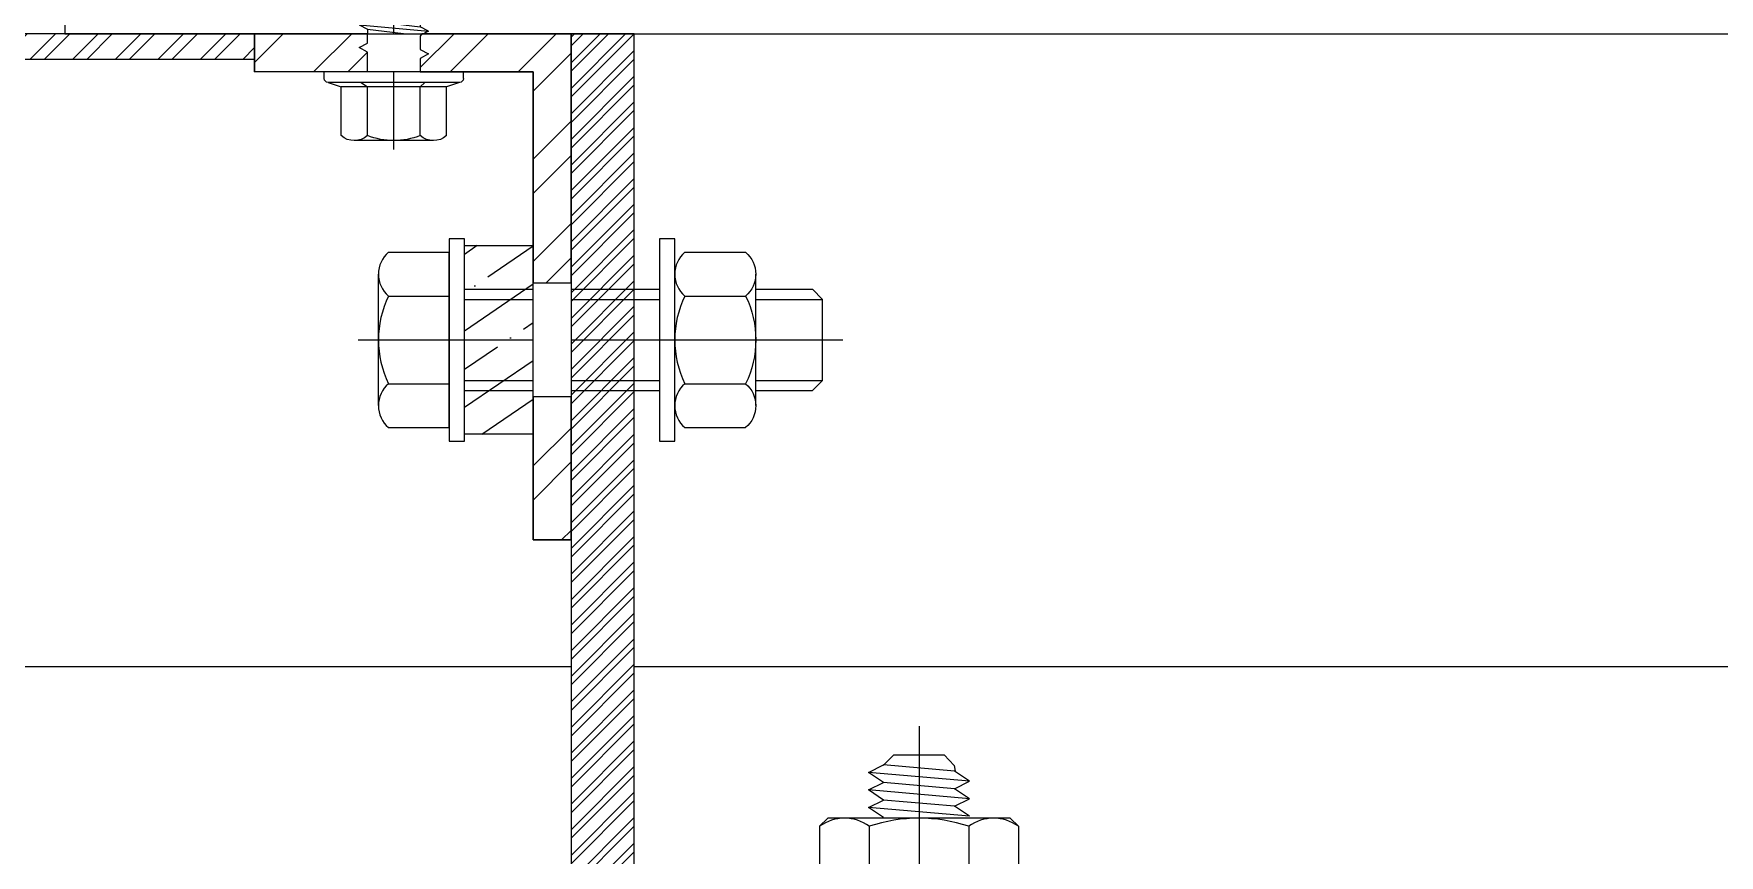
# Model space of a CAD drawing. Header units: millimetres. Extents: x 2519235 to 7246330, y 25937 to 201821.
# Drawn here: x 2747551.7 to 2747684.9, y 149847.3 to 149912.2 of the extents above; entities that cross this region are included whole.
import ezdxf
from ezdxf.enums import TextEntityAlignment as Align

# ---------------------------------------------------------------- set-up
doc = ezdxf.new("R2010")
doc.units = ezdxf.units.MM
doc.set_wipeout_variables(frame=1)
for name, pattern in [('CENTER', [50.800000000000004, 31.75, -6.35, 6.35, -6.35]), ('HIDDEN', [0.375, 0.25, -0.125]), ('TA_GL_005.00000', [13.75, 5, -1.25, 1.25, -1.25, 5])]:
    doc.linetypes.add(name, pattern=pattern)
for name, color, linetype in [('000 - 0_SYM_DWG_GRID-BUBBLE_MAIN_COLOR_1', 7, 'Continuous'), ('000 - 0_SYM_DWG_GRIDLINE_MAIN_COLOR_251', 7, 'Continuous'), ('000 - STRUCTURE_STEEL_ACCESORIES_MAIN_COLOR_2', 7, 'Continuous'), ('000 - STRUCTURE_STEEL_ACCESORIES_WIPEOUT_', 7, 'Continuous'), ('010 - ASPG_ACCESSORIES_HATCH_', 7, 'Continuous'), ('010 - ASPG_ACCESSORIES_MAIN_COLOR_1', 7, 'Continuous'), ('010 - ASPG_ACCESSORIES_SUB_COLOR_1', 7, 'Continuous'), ('010 - ASPG_ACCESSORIES_SUB_COLOR_2', 7, 'Continuous'), ('010 - ASPG_ACCESSORIES_SYMBOL_', 7, 'Continuous'), ('010 - ASPG_ACCESSORIES_WIPEOUT_', 7, 'Continuous'), ('010 - ASPG_FASTERN_DEF_SUB', 7, 'Continuous'), ('010 - ASPG_FASTERN_HIDDEN_', 7, 'Continuous'), ('010 - ASPG_FASTERN_MAIN_COLOR_1', 7, 'Continuous'), ('010 - ASPG_FASTERN_SUB_COLOR_2', 7, 'Continuous'), ('010 - ASPG_FRAMING_CUT_COLOR_4', 7, 'Continuous'), ('010 - ASPG_FRAMING_HATCH_', 7, 'Continuous'), ('010 - ASPG_FRAMING_SUB_COLOR_2', 7, 'Continuous'), ('Xref-PLAN-106.940$0$_PP-Dim', 7, 'Continuous')]:
    doc.layers.add(name, color=color, linetype=linetype)
doc.styles.add('Arial', font='arial.ttf', dxfattribs={"height": 299.9999999999997})
doc.styles.add('TA', font='', dxfattribs={"height": 4.5})
doc.styles.get('TA').set_extended_font_data('Cordia New')
pattern_1 = [(45, (68845973.91123614, -106253.6340706302), (-4.041115254481119, 4.041115254481119), []), (45, (68845976.60531414, -106253.6340706302), (-4.041115254481119, 4.041115254481119), [])]

# ---------------------------------------------------------------- blocks, each defined once
blk = doc.blocks.new('Xref-PLAN-106.940')
at = {"layer": 'Xref-PLAN-106.940$0$_PP-Dim', "color": 7}
for p, q in [((148619.3374636862, 23258.39665348398), (153169.1805612047, 23258.39665348398)), ((148619.3374636862, 22958.39665348398), (153169.1805612047, 22958.39665348398))]:
    blk.add_line(p, q, dxfattribs=at)
blk = doc.blocks.new('*U1097')
at = {"layer": '000 - 0_SYM_DWG_GRIDLINE_MAIN_COLOR_251', "color": 7, "linetype": 'ByBlock', "ltscale": 5}
blk.add_line((1.99999999999271, 0), (-865.9999999999948, 1.209458072101898e-13), dxfattribs=at)
at = {"color": 7, "style": 'TA', "flags": 1}
blk.add_attdef('LOCATION', (5.999999999999999, -6.000000000000001), '', height=4.5, rotation=270, dxfattribs=at)
at = {"layer": '000 - 0_SYM_DWG_GRID-BUBBLE_MAIN_COLOR_1', "color": 7, "style": 'Arial'}
blk.add_attdef('GRID-HEAD', text='', height=4, rotation=179.9999999999665, dxfattribs=at).set_placement((21.99999998541249, 0), align=Align.MIDDLE_CENTER)
blk = doc.blocks.new('W-1-PP17-ENT1_REV02_20260415-161303_PP17_ENT1_MAIN_DIMS_PL')
at = {"layer": '000 - 0_SYM_DWG_GRIDLINE_MAIN_COLOR_251', "color": 7, "linetype": 'TA_GL_005.00000', "xscale": 50, "yscale": 50, "zscale": 50, "rotation": 180}
blk.add_blockref('*U1097', (-18300, -2.91038304567337e-11), dxfattribs=at)
blk = doc.blocks.new('A$C6d15e31b')
at = {"color": 7}
for name, p in [('W-1-PP17-ENT1_REV02_20260415-161303_PP17_ENT1_MAIN_DIMS_PL', (0, 0)), ('Xref-PLAN-106.940', (-135619.3374636862, -23258.39544955263))]:
    blk.add_blockref(name, p, dxfattribs=at)
blk = doc.blocks.new('000_ASPG_TYP_FILES_FRAMING_EXTR_BREAKLINE_TYPE_2')
at = {"layer": '010 - ASPG_FRAMING_HATCH_', "transparency": 33554585}
h = blk.add_hatch(dxfattribs=at)
h.set_pattern_fill('ANSI32', scale=0.25)
h.set_pattern_definition([(45, (0, 0), (-1.683798022700467, 1.683798022700467), []), (45, (1.1225325, 0), (-1.683798022700467, 1.683798022700467), [])])
h.paths.add_polyline_path([(131.0000000002328, 91.00000000058208, 0.4142135623730951), (132.0000000003492, 90.00000000046566), (140.0000000002328, 90.00000000046566, 0.4142135623730951), (141.0000000002328, 91.00000000046566), (141.0000000002328, 100.0000000004657), (2.000000000465661, 100.0000000004657), (2.000000000465661, 125.0000000004657), (4.656612873077393e-10, 125.0000000004657), (4.656612873077393e-10, 99.00000000046566, 0.4142135623730951), (1.000000000465661, 98.00000000046566), (63.00000000023283, 98.00000000046566, -0.414213562373093), (64.00000000023283, 97.00000000046566), (64.00000000023277, 3, -0.4142135623730951), (63.00000000023277, 2), (4.655476004700176e-10, 2), (-5.684341886080801e-14, 0), (141.0000000002328, -6.05359673500061e-09), (141.0000000002328, 8.99999999650754, 0.4142135623730951), (140.0000000002328, 9.99999999650754), (132.0000000003492, 9.99999999650754, 0.4142135623730951), (131.0000000002328, 8.999999996391125), (131.0000000002328, 3, -0.4142135623730951), (130.0000000002328, 2), (67.00000000034919, 2, -0.4142135623730951), (66.00000000023277, 3.000000000116415), (66.00000000023283, 97.00000000034925, -0.4142135623730951), (67.00000000034925, 98.00000000046566), (130.0000000002328, 98.00000000046566, -0.414213562373095), (131.0000000002328, 97.00000000046566)])
h.paths.add_polyline_path([(133.0000000002328, 92.00000000372529), (133.0000000002328, 98.00000000046566), (139.0000000004657, 98.00000000046566), (139.0000000004657, 92.00000000372529)], flags=16)
h.paths.add_polyline_path([(133.0000000002328, 7.999999996740371), (139.0000000004656, 7.999999996740371), (139.0000000004656, 2), (133.0000000002328, 2)], flags=16)
at = {"layer": '010 - ASPG_FRAMING_CUT_COLOR_4', "color": 7}
blk.add_lwpolyline([(4.656612873077393e-10, 99.00000000046566), (4.656612873077393e-10, 125.0000000004657), (2.000000000465661, 125.0000000004657), (2.000000000465661, 100.0000000004657)], dxfattribs=at)
blk = doc.blocks.new('*U1102')
at = {"layer": '010 - ASPG_FRAMING_SUB_COLOR_2', "color": 7}
blk.add_lwpolyline([(60.00000000297587, 2.000000000715772), (60.00000000297587, 4), (1390.000000002976, 4.000000001471602), (1390.000000002976, 2.000000002187374)], close=True, dxfattribs=at)
at = {"color": 7, "rotation": 89.99999999999999}
blk.add_blockref('000_ASPG_TYP_FILES_FRAMING_EXTR_BREAKLINE_TYPE_2', (1500, 1.721655706887759e-09), dxfattribs=at)
blk = doc.blocks.new('W-1-PP17-ENT1_REV02_20260416-153151_PP17_ENT1_ASPG_MAIN_UPPL')
at = {"color": 7, "xscale": -1}
blk.add_blockref('*U1102', (14400, 48.00000000046566), dxfattribs=at)
blk = doc.blocks.new('*U3381')
at = {"layer": '010 - ASPG_ACCESSORIES_SUB_COLOR_2', "color": 7}
for p, q in [((-2.084999999999127, -1.547816335794778), (-2.084999999999127, 0)), ((2.084999999999013, -1.047816335789321), (2.084999999999127, 0)), ((-2.084999999999127, -1.547816335789321), (2.084999999999127, -1.047816335789321)), ((2.729999999999563, -1.399999999995998), (2.084999999999127, -1.047816335789321)), ((-2.729999999999563, -1.899999999995998), (2.729999999999563, -1.399999999995998)), ((-2.729999999999563, -1.899999999995998), (-2.084999999999127, -1.547816335789321)), ((-2.729999999999563, -1.899999999995998), (-2.084999999999127, -2.252183664200857)), ((-2.084999999999127, -2.252183664200857), (2.084999999999127, -1.752183664200857)), ((-2.084999999999013, -3.347816335790412), (-2.084999999999127, -2.252183664206314)), ((2.729999999999563, -1.399999999995998), (2.084999999999127, -1.752183664200857)), ((2.084999999999013, -2.847816335790412), (2.0849999999989, -1.752183664201084)), ((-2.729999999999563, -3.69999999999709), (2.729999999999563, -3.19999999999709)), ((-2.729999999999563, -3.69999999999709), (-2.084999999999127, -3.347816335790412)), ((-2.729999999999563, -3.69999999999709), (-2.084999999999127, -4.052183664201948)), ((-2.084999999999127, -3.347816335790412), (2.084999999999127, -2.847816335790412)), ((-2.084999999999127, -4.052183664201948), (2.084999999999127, -3.552183664201948)), ((2.729999999999563, -3.19999999999709), (2.084999999999127, -2.847816335790412)), ((2.729999999999563, -3.19999999999709), (2.084999999999127, -3.552183664201948)), ((2.084999999999241, -4.647816335791504), (2.084999999999241, -3.552183664201948)), ((-2.729999999999563, -5.499999999998181), (2.729999999999563, -4.999999999998181)), ((-2.729999999999563, -5.499999999998181), (2.729999999999563, -4.999999999998181)), ((-2.729999999999563, -5.499999999998181), (-2.084999999999127, -5.147816335791504)), ((-2.729999999999563, -5.499999999998181), (-2.084999999999127, -5.147816335791504)), ((-2.0849999999989, -5.147816335791504), (-2.084999999999013, -4.052183664201948)), ((-2.084999999999127, -5.147816335791504), (2.084999999999127, -4.647816335791504)), ((-2.084999999999127, -5.147816335791504), (2.084999999999127, -4.647816335791504)), ((2.729999999999563, -4.999999999998181), (2.084999999999127, -4.647816335791504)), ((2.729999999999563, -4.999999999998181), (2.084999999999127, -4.647816335791504)), ((2.729999999999563, -4.999999999998181), (2.084999999999127, -5.352183664203039)), ((2.729999999999563, -4.999999999998181), (2.084999999999127, -5.352183664203039)), ((-2.729999999999563, -5.499999999998181), (-2.084999999999127, -5.852183664203039)), ((-2.729999999999563, -5.499999999998181), (-2.084999999999127, -5.852183664203039)), ((-2.084999999999127, -5.852183664203039), (2.084999999999127, -5.352183664203039)), ((-2.084999999999127, -5.852183664203039), (2.084999999999127, -5.352183664203039)), ((-2.084999999999127, -6.947816335792595), (-2.0849999999989, -5.852183664203039)), ((-2.084999999999127, -6.947816335792595), (-2.084999999999127, -5.852183664203039)), ((-2.084999999999127, -6.947816335792595), (2.084999999999127, -6.447816335792595)), ((2.084999999999127, -6.447816335792595), (2.084999999999127, -5.352183664203039)), ((2.084999999999127, -6.447816335792595), (2.084999999999241, -5.352183664203039)), ((2.729999999999563, -6.799999999999272), (2.084999999999127, -6.447816335792595)), ((-2.729999999999563, -7.299999999999272), (2.729999999999563, -6.799999999999272)), ((-2.729999999999563, -7.299999999999272), (-2.084999999999127, -6.947816335792595)), ((-2.729999999999563, -7.299999999999272), (-2.084999999999127, -7.652183664204131)), ((-2.084999999999127, -7.652183664204131), (2.084999999999127, -7.152183664204131)), ((-2.084999999999127, -8.747816335793686), (-2.084999999999127, -7.652183664204131)), ((2.729999999999563, -6.799999999999272), (2.084999999999127, -7.152183664204131)), ((2.084999999999127, -8.247816335793686), (2.084999999999127, -7.152183664204131)), ((-2.729999999999563, -9.099999999998545), (-2.084999999999127, -8.747816335793686)), ((-2.729999999999563, -9.099999999998545), (-1.568355612604137, -8.982641209644498)), ((-2.729999999999563, -9.099999999998545), (-2.084999999999127, -9.452183664205222)), ((-2.084999999999127, -8.747816335793686), (-1.064489079482883, -8.605286877620529)), ((0.4333070988686814, -8.43729858455481), (2.084999999999127, -8.247816335793686)), ((0.7141825614198751, -8.775605983184505), (2.729999999999563, -8.599999999998545)), ((0.7141825614198751, -9.102437496409038), (2.084999999999127, -8.952183664205222)), ((2.729999999999563, -8.599999999998545), (2.084999999999127, -8.247816335793686)), ((2.729999999999563, -8.599999999998545), (2.084999999999127, -8.952183664205222)), ((2.084999999999127, -10.04781633579296), (2.084999999999127, -8.952183664205222)), ((-2.729999999999563, -10.89999999999964), (-2.084999999999127, -10.54781633579296)), ((-2.084999999999127, -9.452183664205222), (-1.629698446698967, -9.388594061787444)), ((-2.084999999999127, -10.54781633579296), (-2.084999999999127, -9.452183664205222)), ((-2.084999999999127, -10.54781633579296), (-1.798826981090315, -10.50784803706301)), ((0.7141825614198751, -10.20507654483481), (2.084999999999127, -10.04781633579296)), ((0.7141825614198751, -10.57560598318378), (2.729999999999563, -10.39999999999964)), ((2.729999999999563, -10.39999999999964), (2.084999999999127, -10.04781633579296)), ((2.729999999999563, -10.39999999999964), (2.084999999999127, -10.75218366420449)), ((-2.729999999999563, -10.89999999999964), (-1.844567201240352, -10.81054635710279)), ((-2.729999999999563, -10.89999999999964), (-2.084999999999127, -11.25218366420449)), ((-2.084999999999127, -11.25218366420449), (-1.907557413303948, -11.22740118002912)), ((-2.084999999999127, -12.40167565273805), (-2.084999999999127, -11.25218366420449)), ((0.7141825614198751, -10.90243749640831), (2.084999999999127, -10.75218366420449)), ((2.084999999999127, -10.75218366420449), (2.084999999999127, -15.59999999999854)), ((-2.084999999999127, -12.40167565273805), (-2.084999999999127, -15.59999999999854)), ((0, -17.19999999999891), (-2.084999999999127, -15.59999999999854)), ((0, -17.19999999999891), (2.084999999999127, -15.59999999999854))]:
    blk.add_line(p, q, dxfattribs=at)
blk.add_lwpolyline([(0, -17.19999999999891), (0.7141825614198751, -11.45704931750151), (0.7141825614198751, -8.736688384093213, 0.4176573264866609), (0.4106596181591158, -8.436709070021607, 0.07099332720072511), (-1.529698998669119, -8.726820576112004), (-2.084999999999127, -12.40167565273805)], format="xyb", dxfattribs=at)
at = {"layer": '010 - ASPG_ACCESSORIES_SYMBOL_', "color": 7, "linetype": 'CENTER'}
blk.add_line((0, 6.142561988594025), (0, -18.19999999999891), dxfattribs=at)
at = {"layer": '010 - ASPG_FASTERN_MAIN_COLOR_1', "color": 7}
for p, q in [((3.127500000000509, 5.450000000000728), (-3.127500000000509, 5.450000000000728)), ((-4.170000000000073, 5.049999999999272), (-4.170000000000073, 1.200000000000728)), ((-2.084999999999127, 5.049999999999272), (-2.084999999999127, 1.200000000000728)), ((2.084999999999127, 5.049999999999272), (2.084999999999127, 1.200000000000728)), ((4.170000000000073, 5.049999999999272), (4.170000000000073, 1.200000000000728)), ((-5.5, 0.5499999999992724), (-5.5, 0)), ((5.5, 0), (-5.5, 0)), ((-5.200000000000728, 0.8500000000003638), (-4.170000000000073, 1.200000000000728)), ((5.200000000000728, 0.8500000000003638), (-5.200000000000728, 0.8500000000003638)), ((4.170000000000073, 1.200000000000728), (-4.170000000000073, 1.200000000000728)), ((-2.57630675031578, 0.8500000000003638), (-2.084999999999127, 1.200000000000728)), ((2.44630675031658, 0.8500000000003638), (2.084999999999127, 1.200000000000728)), ((5.200000000000728, 0.8500000000003638), (4.170000000000073, 1.200000000000728)), ((5.5, 0.5499999999992724), (5.5, 0))]:
    blk.add_line(p, q, dxfattribs=at)
for centre, radius, start, end in [((-3.127500000000509, 3.891492187500262), 1.55850781249987, 48.01707852331997, 131.98292147668), ((0, -0.1840312499989523), 5.634031249999114, 68.2799117114248, 111.7200882885752), ((3.127500000000509, 3.891492187500262), 1.558507812499965, 48.01707852331997, 131.98292147668), ((-5.200000000000728, 0.5499999999992724), 0.3, 90, 180), ((5.200000000000728, 0.5499999999992724), 0.3, 0, 90)]:
    blk.add_arc(centre, radius, start, end, dxfattribs=at)
blk = doc.blocks.new('G$C7D677D58')
at = {"layer": '010 - ASPG_FASTERN_MAIN_COLOR_1'}
h = blk.add_hatch(dxfattribs=at)
h.set_pattern_fill('ANSI35', scale=0.02, angle=280.6768409131589, style=0)
h.set_pattern_definition([(145.6768409131589, (67.45353497568851, -13.09426057516771), (0.00281929956869494, 0.00412935224241727), []), (145.6768409131589, (67.45006064978782, -13.09491560150343), (0.00281929956869494, 0.00412935224241727), [0.006249999999999968, -0.001249999999999992, 0, -0.001249999999999992])])
h.paths.add_polyline_path([(0.02989179726182556, 0.01545000000078289), (0.02447319464567954, 0.01545000000078289), (0.02447319464567954, 0.0005500000004303729), (0.02989179726182556, 0.0005500000004303729)])
at = {"layer": '010 - ASPG_FASTERN_DEF_SUB', "color": 7, "ltscale": 0.1}
blk.add_line((0.03829179726176335, 0.007999999999924512), (0, 0.007999999999924512, -2.806346833239134e-06), dxfattribs=at)
at = {"layer": '010 - ASPG_FASTERN_MAIN_COLOR_1', "color": 7}
for p, q in [((0.01327319464712673, 0, -2.806346833239134e-06), (0.01327319464712673, 0.01599999999996271, -2.806346833239134e-06)), ((0.01327319464712673, 0.01599999999996271, -2.806346833239134e-06), (0.01447319464705288, 0.01599999999996271, -2.806346833239134e-06)), ((0.01447319464705288, 0.01599999999996271, -2.806346833239134e-06), (0.01447319464705288, 0, -2.806346833239134e-06)), ((0.02989179726182556, 0), (0.02989179726182556, 0.01599999999996271)), ((0.02989179726182556, 0.01599999999996271), (0.03109179726175171, 0.01599999999996271)), ((0.03109179726175171, 0.01599999999996271), (0.03109179726175171, 0)), ((0.01247319464710017, 0.01492820323028354, -2.806346833239134e-06), (0.007673194646940829, 0.01492820323028354, -2.806346833239134e-06)), ((0.03109179726175171, 0.001071796769679167), (0.03109179726175171, 0.01492820323028354)), ((0.03589179726191105, 0.01492820323028354), (0.03109179726175171, 0.01492820323028354)), ((0.002400000000079672, 0.01199999999994361, -2.806346833239134e-06), (0.001600000000053114, 0.01119999999991705, -2.806346833239134e-06)), ((0.006873194647141645, 0.01199999999994361, -2.806346833239134e-06), (0.002400000000079672, 0.01199999999994361, -2.806346833239134e-06)), ((0.006873194647141645, 0.002803847577297347, -2.806346833239134e-06), (0.006873194647141645, 0.01319615242266536, -2.806346833239134e-06)), ((0.01327319464712673, 0.002803847577297347, -2.806346833239134e-06), (0.01327319464712673, 0.01319615242266536, -2.806346833239134e-06)), ((0.03669179726193761, 0.002803847577297347), (0.03669179726193761, 0.01319615242266536)), ((0.001600000000053114, 0.00479999999993197, -2.806346833239134e-06), (0.001600000000053114, 0.01119999999991705, -2.806346833239134e-06)), ((0.006873194647141645, 0.01119999999991705, -2.806346833239134e-06), (0.001600000000053114, 0.01119999999991705, -2.806346833239134e-06)), ((0.01247319464710017, 0.01146410161504718, -2.806346833239134e-06), (0.007673194646940829, 0.01146410161504718, -2.806346833239134e-06)), ((0.03589179726191105, 0.01146410161504718), (0.03109179726175171, 0.01146410161504718)), ((0.006873194647141645, 0.00479999999993197, -2.806346833239134e-06), (0.001600000000053114, 0.00479999999993197, -2.806346833239134e-06)), ((0.002400000000079672, 0.003999999999905413, -2.806346833239134e-06), (0.001600000000053114, 0.00479999999993197, -2.806346833239134e-06)), ((0.006873194647141645, 0.003999999999905413, -2.806346833239134e-06), (0.002400000000079672, 0.003999999999905413, -2.806346833239134e-06)), ((0.01247319464710017, 0.00453589838480184, -2.806346833239134e-06), (0.007673194646940829, 0.00453589838480184, -2.806346833239134e-06)), ((0.03589179726191105, 0.00453589838480184), (0.03109179726175171, 0.00453589838480184)), ((0.01247319464710017, 0.001071796769679167, -2.806346833239134e-06), (0.007673194646940829, 0.001071796769679167, -2.806346833239134e-06)), ((0.01447319464705288, 0, -2.806346833239134e-06), (0.01327319464712673, 0, -2.806346833239134e-06)), ((0.03109179726175171, 0), (0.02989179726182556, 0)), ((0.03589179726191105, 0.001071796769679167), (0.03109179726175171, 0.001071796769679167))]:
    blk.add_line(p, q, dxfattribs=at)
at = {"layer": '010 - ASPG_FASTERN_MAIN_COLOR_1', "color": 7, "elevation": -2.806346833239134e-06}
for points in [[(0.007673194646940829, 0.01492820323028354, 0.4618802153516978), (0.007673194646940829, 0.01146410161504718, 0.2309401076757868), (0.007673194646940829, 0.00453589838480184, 0.461880215351701), (0.007673194646940829, 0.001071796769679167)], [(0.01247319464710017, 0.01492820323028354, -0.4618802153516978), (0.01247319464710017, 0.01146410161504718, -0.2309401076757868), (0.01247319464710017, 0.00453589838480184, -0.461880215351701), (0.01247319464710017, 0.001071796769679167)], [(0.03589179726191105, 0.01492820323028354, -0.4618802153516978), (0.03589179726191105, 0.01146410161504718, -0.2309401076757868), (0.03589179726191105, 0.00453589838480184, -0.4618802153517009), (0.03589179726191105, 0.001071796769679167)]]:
    blk.add_lwpolyline(points, format="xyb", dxfattribs=at)
at = {"layer": '010 - ASPG_FASTERN_MAIN_COLOR_1', "color": 7}
blk.add_lwpolyline([(0.02989179726182556, 0.01545000000078289), (0.02447319464567954, 0.01545000000078289), (0.02447319464567954, 0.0005500000004303729), (0.02989179726182556, 0.0005500000004303729)], close=True, dxfattribs=at)
at = {"layer": '010 - ASPG_FASTERN_SUB_COLOR_2', "color": 7, "linetype": 'HIDDEN'}
for p, q in [((0.02989179726182556, 0.01199999999994361), (0.01447319464705288, 0.01199999999994361, -2.806346833239134e-06)), ((0.02989179726182556, 0.01119999999991705), (0.01447319464705288, 0.01119999999991705, -2.806346833239134e-06)), ((0.02989179726182556, 0.00479999999993197), (0.01447319464705288, 0.00479999999993197, -2.806346833239134e-06)), ((0.02989179726182556, 0.003999999999905413), (0.01447319464705288, 0.003999999999905413, -2.806346833239134e-06))]:
    blk.add_line(p, q, dxfattribs=at)
blk = doc.blocks.new('010 - ASPG_ACCESSORIES_BRACKET_FOR_FRAME_TYPE-1_CUT-VIEW')
at = {"color": 7}
blk.add_wipeout([(4.656612873077393e-10, 25.00000000008731), (4.656612873077393e-10, 1.8189894035458565e-12), (40, 1.8189894035458565e-12), (40, 3.000000000153044), (3.0000000003213074, 3.000000000153044), (3.0000000003213074, 25.00000000008731)], dxfattribs=at).dxf.layer = '010 - ASPG_ACCESSORIES_WIPEOUT_'
at = {"layer": '010 - ASPG_ACCESSORIES_HATCH_'}
h = blk.add_hatch(dxfattribs=at)
h.set_pattern_fill('ANSI32', scale=0.03)
h.set_pattern_definition(pattern_1)
h.paths.add_polyline_path([(1.452183664310724, 16.08500000019558), (1.100000000093132, 16.73000000005413), (0.7478163363412023, 16.08500000019558), (4.656612873077393e-10, 16.08500000019558), (4.656612873077393e-10, 25.00000000008731), (3.000000000465661, 25.00000000008731), (2.9848025678657, 16.08500000019558)])
h = blk.add_hatch(dxfattribs=at)
h.set_pattern_fill('ANSI32', scale=0.03)
h.set_pattern_definition(pattern_1)
h.paths.add_polyline_path([(4.656612873077393e-10, 0), (4.656612873077393e-10, 11.78062006374239), (0.1825785292312503, 11.91500000003725), (1.247816335875541, 11.91500000003725), (1.600000000558794, 11.27000000019325), (1.952183664776385, 11.91500000003725), (3.000000000465661, 11.9150000000518), (3.000000000465661, 3.000000000160071), (19.70000000018626, 3.000000000043656), (19.70000000018626, 1.164153218269348e-10)])
h = blk.add_hatch(dxfattribs=at)
h.set_pattern_fill('ANSI32', scale=0.03)
h.set_pattern_definition(pattern_1)
h.paths.add_polyline_path([(28.70000000018626, 1.164153218269348e-10), (28.70000000018626, 3.000000000043656), (40, 3.000000000160071), (40, 0)])
at = {"layer": '010 - ASPG_ACCESSORIES_MAIN_COLOR_1', "color": 7}
blk.add_lwpolyline([(4.656612873077393e-10, 25.00000000008731), (4.656612873077393e-10, 0), (40, 0), (40, 3.000000000160071), (3.000000000465661, 3.000000000160071), (3.000000000465661, 25.00000000008731)], close=True, dxfattribs=at)
at = {"layer": '010 - ASPG_ACCESSORIES_SUB_COLOR_1', "color": 7}
for points in [[(1.452183664310724, 16.08500000019558), (1.100000000093132, 16.73000000005413), (0.7478163363412023, 16.08500000019558), (4.656612873077393e-10, 16.08500000019558), (4.656612873077393e-10, 25.00000000008731), (3.000000000465661, 25.00000000008731), (2.9848025678657, 16.08500000019558)], [(4.656612873077393e-10, 0), (4.656612873077393e-10, 11.78062006374239), (0.1825785292312503, 11.91500000003725), (1.247816335875541, 11.91500000003725), (1.600000000558794, 11.27000000019325), (1.952183664776385, 11.91500000003725), (3.000000000465661, 11.9150000000518), (3.000000000465661, 3.000000000160071), (19.70000000018626, 3.000000000043656), (19.70000000018626, 1.164153218269348e-10)], [(28.70000000018626, 1.164153218269348e-10), (28.70000000018626, 3.000000000043656), (40, 3.000000000160071), (40, 0)]]:
    blk.add_lwpolyline(points, close=True, dxfattribs=at)
blk = doc.blocks.new('000_ASPG_TYP_FILES_EXPANSION_BOLT_1')
at = {"layer": '010 - ASPG_FASTERN_HIDDEN_', "color": 7, "linetype": 'CENTER'}
blk.add_line((-15.26864065614063, 9.349345953436885e-16), (74.85623900254723, -4.583622674533936e-15), dxfattribs=at)
at = {"layer": '010 - ASPG_FASTERN_MAIN_COLOR_1', "color": 7}
for p, q in [((-8.000000000029104, 7.211963661015035), (-7.359999999956925, 7.851963660985349)), ((-8.000000000029104, 7.211963661015035), (-8.000000000029104, -7.211963661000481)), ((-7.359999999956925, 7.851963660985349), (-2.24000000001979, 7.851963660985348)), ((-1.600000000034924, 7.211963661015034), (-2.24000000001979, 7.851963660985348)), ((-1.600000000034924, 7.211963661015034), (-1.600000000034925, -7.211963661000482)), ((-7.359999999956926, 3.925981830441743), (-2.24000000001979, 3.925981830441742)), ((-7.359999999956926, -3.92598183042719), (-2.240000000019791, -3.92598183042719)), ((-7.359999999956927, -7.851963660985347), (-8.000000000029104, -7.211963661000481)), ((-7.359999999956927, -7.851963660985347), (-2.240000000019791, -7.851963660985348)), ((-2.240000000019791, -7.851963660985348), (-1.600000000034925, -7.211963661000482))]:
    blk.add_line(p, q, dxfattribs=at)
blk.add_lwpolyline([(-1.600000000034925, -8.400000000052387), (-5.143516556450961e-16, -8.400000000052387), (5.143516556450961e-16, 8.400000000052387), (-1.600000000034924, 8.400000000052387)], close=True, dxfattribs=at)
for centre, radius, start, end in [((-4.66958333333605, 5.888972745771753), 3.330416666666676, 143.8846352637614, 216.115364737895), ((-4.930416666640667, 5.888972745771753), 3.330416666666676, 323.884635262105, 36.11536473623859), ((4.361666666693054, -2.670750561156677e-16), 12.36166666666667, 161.4825631773627, 198.5174368226373), ((-13.96166666666977, 8.549055197049716e-16), 12.36166666666667, 341.4825631773626, 18.51743682263733), ((-4.66958333333605, -5.888972745771753), 3.330416666666676, 143.884635262105, 216.1153647362386), ((-4.930416666640667, -5.888972745771753), 3.330416666666676, 323.8846352637614, 36.11536473789496)]:
    blk.add_arc(centre, radius, start, end, dxfattribs=at)
at = {"layer": '010 - ASPG_FASTERN_SUB_COLOR_2', "color": 7}
for p, q in [((-10.9215796769422, 4.000000000014553), (-11.72089587236405, 2.799999999973807)), ((-10.9215796769422, 4.000000000014553), (-11.61439999999129, -4.000000000014551)), ((-10.33270272545633, 2.799999999973807), (-10.9215796769422, 4.000000000014553)), ((-9.535979677020805, 4.000000000014553), (-10.33270272545633, 2.799999999973807)), ((-9.535979677020805, 4.000000000014553), (-10.22880000004079, -4.000000000014551)), ((-8.947102725418517, 2.799999999973807), (-9.535979677020805, 4.000000000014553)), ((-8.150379676982993, 4.000000000014553), (-8.947102725418517, 2.799999999973807)), ((-8.150379676982993, 4.000000000014553), (-8.84320000000298, -4.000000000014551)), ((0.6632203230692542, 4.000000000014552), (-0.1335027254826853, 2.799999999973807)), ((0.6632203230692542, 4.000000000014552), (-0.02959999995073328, -4.000000000014552)), ((1.25209727458423, 2.799999999973807), (0.6632203230692542, 4.000000000014552)), ((2.048820323019755, 4.000000000014552), (1.25209727458423, 2.799999999973807)), ((2.048820323019755, 4.000000000014552), (1.355999999999767, -4.000000000014552)), ((2.637697274622042, 2.799999999973807), (2.048820323019755, 4.000000000014552)), ((3.434420323057566, 4.000000000014552), (2.637697274622042, 2.799999999973807)), ((3.434420323057566, 4.000000000014552), (2.741600000037578, -4.000000000014552)), ((4.023297274572542, 2.799999999973806), (3.434420323057566, 4.000000000014552)), ((4.820020323008066, 4.000000000014552), (4.023297274572542, 2.799999999973806)), ((4.820020323008066, 4.000000000014552), (4.127199999988079, -4.000000000014552)), ((5.408897274610354, 2.799999999973806), (4.820020323008066, 4.000000000014552)), ((6.205620323045878, 4.000000000014552), (5.408897274610354, 2.799999999973806)), ((6.205620323045878, 4.000000000014552), (5.512800000025891, -4.000000000014552)), ((6.79449727453175, 2.799999999973806), (6.205620323045878, 4.000000000014552)), ((7.591220322996378, 4.000000000014551), (6.79449727453175, 2.799999999973806)), ((7.591220322996378, 4.000000000014551), (6.898399999947287, -4.000000000014552)), ((8.180097274598666, 2.799999999973806), (7.591220322996378, 4.000000000014551)), ((8.97682032303419, 4.000000000014551), (8.180097274598666, 2.799999999973806)), ((8.97682032303419, 4.000000000014551), (8.284000000014203, -4.000000000014553)), ((9.565697274520062, 2.799999999973806), (8.97682032303419, 4.000000000014551)), ((10.362420323072, 4.000000000014551), (9.565697274520062, 2.799999999973806)), ((10.362420323072, 4.000000000014551), (9.669600000052014, -4.000000000014553)), ((10.95129727458698, 2.799999999973806), (10.362420323072, 4.000000000014551)), ((11.7480203230225, 4.000000000014551), (10.95129727458698, 2.799999999973806)), ((11.7480203230225, 4.000000000014551), (11.05520000000251, -4.000000000014553)), ((12.33689727462479, 2.799999999973806), (11.7480203230225, 4.000000000014551)), ((13.13362032306031, 4.000000000014551), (12.33689727462479, 2.799999999973806)), ((13.13362032306031, 4.000000000014551), (12.44080000004033, -4.000000000014553)), ((13.13362032306031, 4.000000000014551), (47.5000000000291, 4.000000000014549)), ((47.5000000000291, 3.000000000043653), (47.5000000000291, 4.000000000014549)), ((50.50000000005821, 4.000000000014549), (60.29349832783919, 4.565945234964598)), ((50.50000000005821, 1.999999999956341), (50.50000000005821, 4.000000000014549)), ((60.29349832783919, 4.565945234964598), (60.29349832783919, -1.068101395154376)), ((67.5, 4.000000000014547), (60.29349832783919, 3.279349832839213)), ((67.5, -4.000000000014556), (67.5, 4.000000000014547)), ((-13.0000000000291, 1.999999999956345), (-12.16536610751064, 2.78428793490457)), ((-11.72089587236405, 2.799999999973807), (-12.20587009846349, -2.799999999973806)), ((-12.16536610751064, 2.78428793490457), (-11.71493255696259, 2.844075092638378)), ((-10.33270272545633, 2.799999999973807), (-10.81767695155577, -2.799999999973806)), ((-8.947102725418517, 2.799999999973807), (-9.432076951488853, -2.799999999973806)), ((1.25209727458423, 2.799999999973807), (0.7671230484847908, -2.799999999973807)), ((2.637697274622042, 2.799999999973807), (2.152723048435291, -2.799999999973807)), ((4.023297274572542, 2.799999999973806), (3.538323048473103, -2.799999999973807)), ((5.408897274610354, 2.799999999973806), (4.923923048423603, -2.799999999973807)), ((6.79449727453175, 2.799999999973806), (6.309523048461415, -2.799999999973807)), ((8.180097274598666, 2.799999999973806), (7.695123048499227, -2.799999999973807)), ((9.565697274520062, 2.799999999973806), (9.080723048449727, -2.799999999973807)), ((10.95129727458698, 2.799999999973806), (10.46632304848754, -2.799999999973807)), ((12.33689727462479, 2.799999999973806), (11.85192304843804, -2.799999999973807)), ((50.50000000005821, 3.000000000043653), (47.5000000000291, 3.000000000043653)), ((-13.0000000000291, -1.999999999956343), (-13.0000000000291, 1.999999999956345)), ((50.50000000005821, 1.999999999956341), (51.5000000000291, 1.999999999956341)), ((56.22075922007207, 1.999999999956341), (57.5, 1.999999999956341)), ((56.68357206514338, 1.409183307376221), (57.11225793708581, 1.409183307376221)), ((50.50000000005821, -4.000000000014555), (50.50000000005821, 1.04255772453325)), ((50.65813716000412, 1.193949539578167), (51.02902187901782, 1.193949539578167)), ((52.02902187898871, 0.1939495396072712), (52.02902187898871, -0.7475786201248443)), ((52.5, 0.999999999970893), (52.5, -3.214697847761802e-15)), ((54.72792407794623, -0.3162277660012511), (55.27207592205377, 1.316227765986693)), ((55.03590488355258, -1.104050547830415), (55.74926603140193, 0.7656552351108951)), ((58.11087046129978, 0.4618428399699006), (58.17742339696269, -0.8002381526894204)), ((58.5, 0.9999999999708926), (58.5, -0.03725061344448835)), ((53.5, -0.9999999999708995), (53.77924077992793, -0.9999999999708995)), ((59.4620560821204, -1.036530483703249), (60.29349832783919, -1.068101395154376)), ((-13.0000000000291, -1.999999999956343), (-12.16536610751064, -2.835704890574561)), ((53.02902187895961, -1.747578620095741), (54.10159884969471, -1.747578620095741)), ((59.17603592126397, -1.747578620095741), (60.29349832783919, -1.747578620095741)), ((60.29349832783919, -1.747578620095741), (60.29349832783919, -4.689106779886064)), ((-11.61439999999129, -4.000000000014551), (-12.20587009846349, -2.799999999973806)), ((-10.81767695155577, -2.799999999973806), (-11.61439999999129, -4.000000000014551)), ((-10.22880000004079, -4.000000000014551), (-10.81767695155577, -2.799999999973806)), ((-9.432076951488853, -2.799999999973806), (-10.22880000004079, -4.000000000014551)), ((-8.84320000000298, -4.000000000014551), (-9.432076951488853, -2.799999999973806)), ((-8.046476951567456, -2.799999999973806), (-8.84320000000298, -4.000000000014551)), ((0.7671230484847908, -2.799999999973807), (-0.02959999995073328, -4.000000000014552)), ((1.355999999999767, -4.000000000014552), (0.7671230484847908, -2.799999999973807)), ((2.152723048435291, -2.799999999973807), (1.355999999999767, -4.000000000014552)), ((2.741600000037578, -4.000000000014552), (2.152723048435291, -2.799999999973807)), ((3.538323048473103, -2.799999999973807), (2.741600000037578, -4.000000000014552)), ((4.127199999988079, -4.000000000014552), (3.538323048473103, -2.799999999973807)), ((4.923923048423603, -2.799999999973807), (4.127199999988079, -4.000000000014552)), ((5.512800000025891, -4.000000000014552), (4.923923048423603, -2.799999999973807)), ((6.309523048461415, -2.799999999973807), (5.512800000025891, -4.000000000014552)), ((6.898399999947287, -4.000000000014552), (6.309523048461415, -2.799999999973807)), ((7.695123048499227, -2.799999999973807), (6.898399999947287, -4.000000000014552)), ((8.284000000014203, -4.000000000014553), (7.695123048499227, -2.799999999973807)), ((9.080723048449727, -2.799999999973807), (8.284000000014203, -4.000000000014553)), ((9.669600000052014, -4.000000000014553), (9.080723048449727, -2.799999999973807)), ((10.46632304848754, -2.799999999973807), (9.669600000052014, -4.000000000014553)), ((11.05520000000251, -4.000000000014553), (10.46632304848754, -2.799999999973807)), ((11.85192304843804, -2.799999999973807), (11.05520000000251, -4.000000000014553)), ((12.44080000004033, -4.000000000014553), (11.85192304843804, -2.799999999973807)), ((47.5000000000291, -4.000000000014555), (47.5000000000291, -3.000000000043659)), ((47.5000000000291, -3.000000000043659), (50.50000000005821, -3.000000000043659)), ((60.29349832783919, -3.27934983283922), (67.5, -4.000000000014556)), ((12.50000000005821, -4.000000000014553), (47.5000000000291, -4.000000000014555)), ((60.29349832783919, -4.689106779886064), (50.50000000005821, -4.000000000014555))]:
    blk.add_line(p, q, dxfattribs=at)
for centre, start, end in [((51.5000000000291, 0.9999999999708931), 0, 90), ((56.22075922007207, 0.9999999999708927), 90, 161.565051177078), ((56.68357206514338, 0.4091833074053249), 90, 159.1163175735186), ((57.11225793708581, 0.4091833074053249), 3.018565158218145, 90), ((57.5, 0.9999999999708926), 0, 90), ((51.02902187901782, 0.1939495396072712), 0, 121.939390925067), ((53.02902187895961, -0.7475786201248443), 180, 270), ((53.5, -3.27593018771917e-15), 180, 270), ((53.77924077992793, -3.293028754085677e-15), 270, 341.565051177078), ((54.10159884969471, -0.7475786201248444), 270, 339.1163175735186), ((59.17603592126397, -0.7475786201248448), 183.0185651582182, 270), ((59.4999999999709, -0.03725061344448841), 180, 267.825451638266)]:
    blk.add_arc(centre, 1, start, end, dxfattribs=at)
blk = doc.blocks.new('*U2123')
at = {"color": 7, "xscale": -1, "rotation": 270}
blk.add_blockref('*U3381', (3, -19.00000000013097), dxfattribs=at)
at = {"color": 7}
blk.add_wipeout([(69.9987960706394, 44.99999999999273), (69.99879607063941, -4.438207727946477e-10), (0, -4.3655767375069705e-10), (0, -5), (74.99879607063485, -5.000000000007263), (74.99879607063485, 44.99999999999273)], dxfattribs=at).dxf.layer = '000 - STRUCTURE_STEEL_ACCESORIES_WIPEOUT_'
at = {"layer": '010 - ASPG_ACCESSORIES_HATCH_'}
h = blk.add_hatch(dxfattribs=at)
h.set_pattern_fill('ANSI32', scale=0.03, angle=-90.00000000000001)
h.set_pattern_definition([(315, (-106107.4904774696, -14494268.67851865), (1.01027881362028, 1.01027881362028), []), (315, (-106107.4904774696, -14494269.35203815), (1.01027881362028, 1.01027881362028), [])])
h.paths.add_polyline_path([(69.99879607063485, 44.99999999999272), (69.99879607063485, -7.275607224622175e-12), (0, 0), (0, -5), (74.99879607063485, -5.000000000007276), (74.99879607063485, 44.99999999999272)])
at = {"layer": '000 - STRUCTURE_STEEL_ACCESORIES_MAIN_COLOR_2', "color": 7}
blk.add_lwpolyline([(69.99879607063485, 44.99999999999272), (69.99879607063485, -7.275607224622175e-12), (0, 0), (0, -5), (74.99879607063485, -5.000000000007276), (74.99879607063485, 44.99999999999272)], close=True, dxfattribs=at)
at = {"color": 7}
blk.add_blockref('000_ASPG_TYP_FILES_EXPANSION_BOLT_1', (69.9987960706394, 22.49999999977446), dxfattribs=at)
at = {"color": 7, "xscale": -1000, "yscale": 1000, "zscale": 1000, "rotation": 90}
blk.add_blockref('G$C7D677D58', (32.1999999997206, 16.47319464554312, 0.001403173416619567), dxfattribs=at)
at = {"color": 7, "xscale": -1, "rotation": 180}
blk.add_blockref('010 - ASPG_ACCESSORIES_BRACKET_FOR_FRAME_TYPE-1_CUT-VIEW', (-4.656612873077393e-10, -5), dxfattribs=at)

msp = doc.modelspace()

# ---------------------------------------------------------------- block references
at = {"color": 7}
msp.add_blockref('A$C6d15e31b', (2734544.160699638, 149862.19399822), dxfattribs=at)

# ---------------------------------------------------------------- next in the draw order: block references
at = {"color": 7, "xscale": -1, "yscale": -1, "rotation": 90}
msp.add_blockref('*U2123', (2747599.160699638, 149912.1939982226), dxfattribs=at)

# ---------------------------------------------------------------- next in the draw order: block references
at = {"color": 7}
msp.add_blockref('W-1-PP17-ENT1_REV02_20260416-153151_PP17_ENT1_ASPG_MAIN_UPPL', (2734544.160699638, 149862.19399822), dxfattribs=at)

doc.saveas('drawing.dxf')
